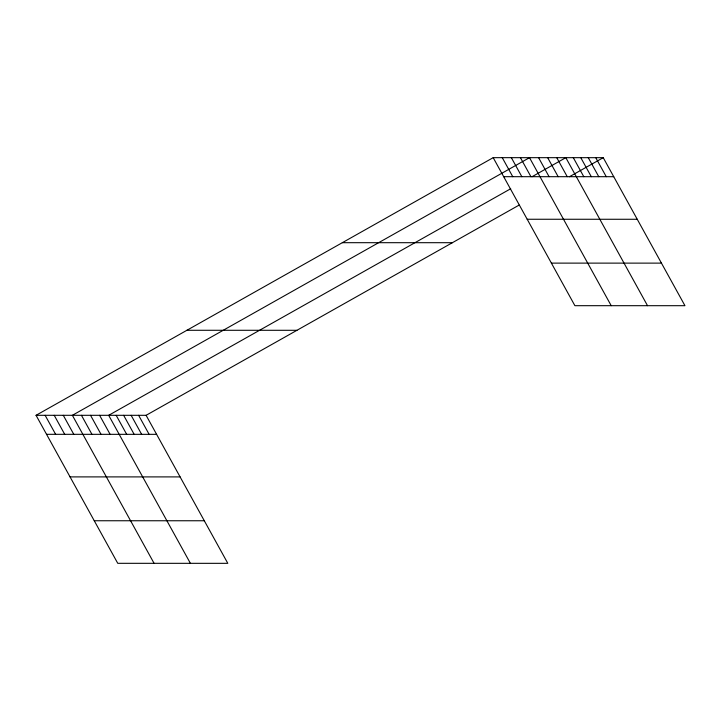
<?xml version="1.0" encoding="UTF-8"?>
<svg xmlns="http://www.w3.org/2000/svg" width="721" height="721" viewBox="0 0 721 721"><rect width="100%" height="100%" fill="white"/><g stroke="black" fill="none" stroke-linecap="round" stroke-linejoin="round"><path stroke-width="1.08" d="M36.05 415.305L146.102 415.314L227.809 563.335L117.757 563.317L36.05 415.305L493.191 157.665L603.243 157.683L684.95 305.695L574.898 305.686L493.191 157.665M510.702 188.74L108.682 415.314L190.398 563.326M531.981 176.753L565.823 157.674L647.53 305.695M146.102 415.314L519.111 205.097M569.392 176.753L603.243 157.683M503.691 176.69L613.742 176.699M527.186 219.256L637.238 219.274M342.331 242.689L452.382 242.698M551.394 263.12L661.454 263.129M186.901 330.281L296.962 330.299M46.55 434.321L156.601 434.339M70.045 476.896L180.106 476.905M94.262 520.751L204.313 520.76M595.753 157.683L606.253 176.699M588.273 157.683L598.772 176.699M580.793 157.683L591.292 176.699M573.303 157.674L583.803 176.699M556.747 157.674L567.247 176.699M547.663 157.674L558.162 176.699M538.587 157.674L549.087 176.69M611.21 305.686L529.502 157.674L72.37 415.305L154.078 563.326M520.427 157.674L530.926 176.69M511.342 157.674L521.842 176.69M502.267 157.674L512.766 176.69M138.621 415.314L149.121 434.339M131.141 415.314L141.64 434.33M123.651 415.314L134.151 434.33M116.171 415.314L126.671 434.33M99.606 415.314L110.106 434.33M90.531 415.314L101.03 434.33M81.446 415.305L91.946 434.33M63.286 415.305L73.785 434.33M54.21 415.305L64.71 434.33M45.126 415.305L55.625 434.321"/></g></svg>
